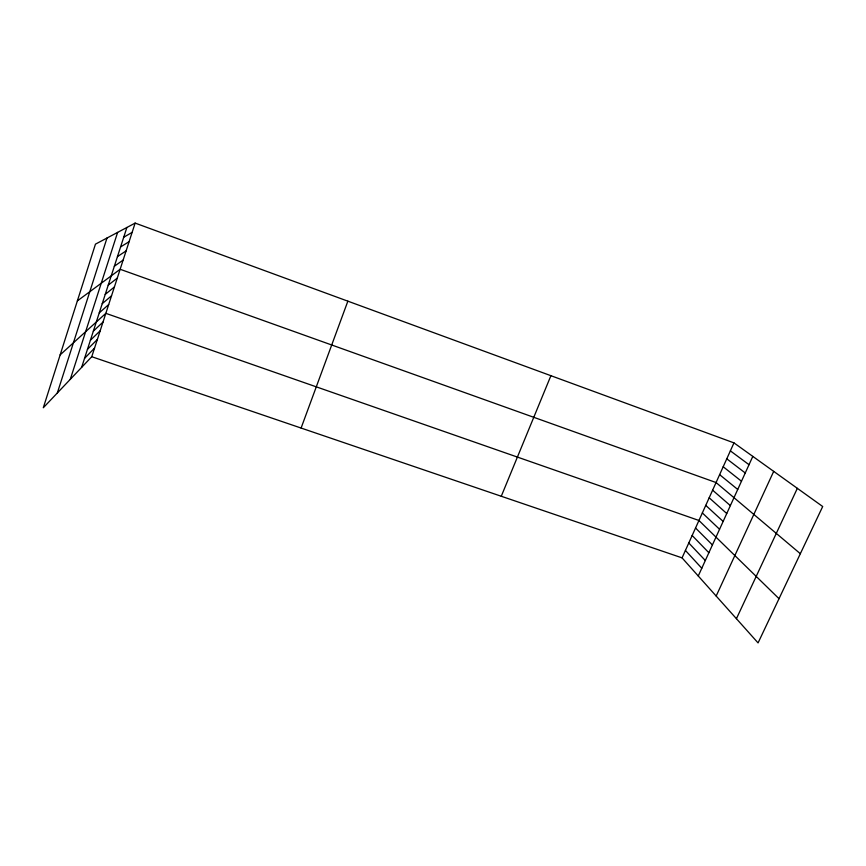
<?xml version="1.0" encoding="UTF-8"?>
<svg xmlns="http://www.w3.org/2000/svg" width="866" height="866" viewBox="0 0 866 866"><rect width="100%" height="100%" fill="white"/><g stroke="black" fill="none" stroke-linecap="round" stroke-linejoin="round"><path stroke-width="1.3" d="M57.329 392.98L106.994 238.031M70.287 379.33L117.614 232.391M81.621 367.39L126.88 227.477M91.753 356.716L135.139 223.092L733.967 442.883L822.7 506.513L758.064 642.908L682.062 557.866L91.753 356.716L43.3 407.756L95.455 244.147L135.139 223.092M301.097 428.053L347.861 301.173M501.273 496.261L550.906 375.692M682.062 557.866L733.967 442.883M698.256 575.987L752.814 456.393M716.171 596.035L773.695 471.375M736.425 618.692L797.348 488.337M84.532 358.383L94.546 348.1M87.455 349.334L97.36 339.45M90.4 340.262L100.175 330.78M93.344 331.148L103 322.076M60.165 354.854L105.836 313.34L698.938 520.477L779.021 598.687M99.265 312.843L108.683 304.583M102.242 303.652L111.53 295.804M105.219 294.418L114.399 286.982M108.218 285.152L117.267 278.138M77.366 300.892L120.147 269.272L716.063 482.546L800.336 553.699M114.334 266.252L123.124 260.092M117.451 256.607L126.111 250.891M120.58 246.94L129.11 241.657M123.73 237.23L132.119 232.391M730.363 450.861L749.025 464.696M726.769 458.818L745.247 472.977M723.197 466.752L741.48 481.236M719.624 474.655L737.724 489.463M712.621 490.178L730.363 505.614M709.189 497.788L726.747 513.527M705.758 505.365L723.153 521.419M702.348 512.932L719.559 529.278M695.55 528L712.415 544.941M692.161 535.502L708.864 552.735M688.784 542.971L705.314 560.508M685.417 550.43L701.785 568.258"/></g></svg>
